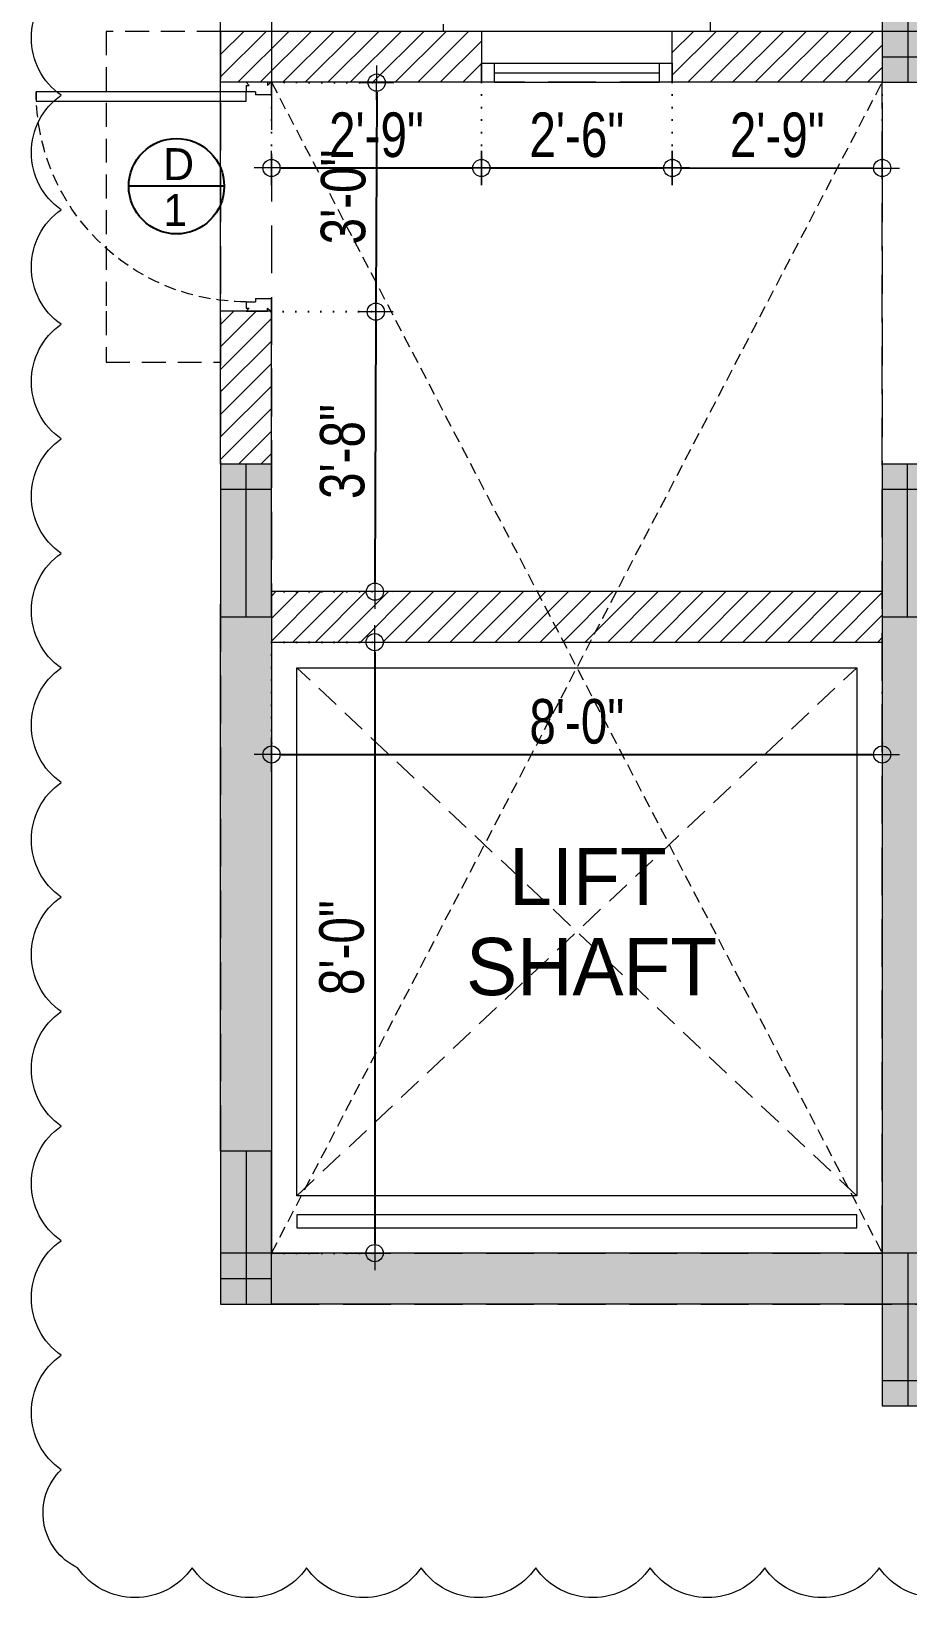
# Model space of a CAD drawing. Header units: inches. Extents: x 13 to 21264, y -72369 to -55.
# Drawn here: x 15607.3 to 15745, y -71927.8 to -71681.6 of the extents above; entities that cross this region are included whole.
import ezdxf

# ---------------------------------------------------------------- set-up
doc = ezdxf.new("R2010")
doc.units = ezdxf.units.IN
doc.header["$LTSCALE"] = 15
doc.header["$MEASUREMENT"] = 0
doc.header["$PDMODE"] = 34
for name, pattern in [('DOT2', [0.125, 0, -0.125]), ('HIDDEN', [0.375, 0.25, -0.125]), ('HIDDEN2', [0.1875, 0.125, -0.0625])]:
    doc.linetypes.add(name, pattern=pattern)
doc.layers.get('DEFPOINTS').update_dxf_attribs({"linetype": 'CONTINUOUS', "lineweight": 13})
doc.layers.add('1', color=8, linetype='CONTINUOUS')
doc.layers.add('2', color=36, linetype='CONTINUOUS')
for name, color, linetype, lineweight in [('AR-COL-TYP', 2, 'CONTINUOUS', 13), ('AR-WALL', 7, 'CONTINUOUS', 13), ('COLUMN HATCH', 19, 'CONTINUOUS', 13), ('DOOR', 17, 'CONTINUOUS', 13), ('INNER DIM', 30, 'CONTINUOUS', 13), ('RCC SLAB', 2, 'CONTINUOUS', 13), ('TEXT', 4, 'CONTINUOUS', 13), ('TYPICAL COL ELEVATION', 8, 'CONTINUOUS', 40), ('WIN', 152, 'CONTINUOUS', 13)]:
    doc.layers.add(name, color=color, linetype=linetype, lineweight=lineweight)
doc.layers.add('AR-WALL HATCH', color=7, linetype='CONTINUOUS', lineweight=9, true_color=0xfa0000)
doc.layers.add('REVISION - 2', color=7, linetype='CONTINUOUS', lineweight=13, true_color=0x1a6600)
doc.layers.add('BOXTEXT', color=232, linetype='CONTINUOUS', true_color=0xbd005e)
doc.styles.add('rob', font='')
doc.styles.add('RS', font='', dxfattribs={"width": 0.8})
doc.styles.get('rob').set_extended_font_data('Century Gothic')
doc.styles.get('RS').set_extended_font_data('Century Gothic')
doc.dimstyles.new('SECTION DIM', dxfattribs={"dimscale": 0.6, "dimtxt": 9, "dimasz": 2, "dimexe": 0, "dimexo": 0, "dimgap": 1, "dimtad": 1, "dimzin": 3, "dimdsep": 46, "dimlunit": 4, "dimtxsty": 'RS', "dimblk1": 'CUT', "dimblk2": 'CUT', "dimsah": 1, "dimcen": 0, "dimclrd": 251, "dimclre": 21, "dimclrt": 4, "dimadec": 0, "dimazin": 0, "dimtfac": 1, "dimtix": 1, "dimtofl": 0, "dimtmove": 2, "dimatfit": 3, "dimfxl": 0, "dimtolj": 1, "dimtzin": 3, "dimarcsym": 0})

# ---------------------------------------------------------------- blocks, each defined once
blk = doc.blocks.new('36-dp')
at = {"layer": 'DOOR', "color": 247}
for p, q in [((-36, 0.125), (-34, 0.125)), ((-36, 0), (-36, 0.125)), ((-36, 0), (-35.5, -0.5)), ((-34, -2.375), (-34, 0.125)), ((-2, 0.125), (-2, -2.375)), ((-2, 0.125), (0, 0.125)), ((0, 0), (-0.5, -0.5)), ((0, 0.125), (0, 0)), ((-36, -3.875), (-36, -0.5)), ((-36, -0.5), (-35.5, -0.5)), ((-34.5, -3.875), (-34.5, -2.375)), ((-34, -2.375), (-34.5, -2.375)), ((-1.5, -2.375), (-2, -2.375)), ((-1.5, -2.375), (-1.5, -3.875)), ((0, -0.5), (-0.5, -0.5)), ((0, -0.5), (0, -3.875)), ((-36, -3.875), (-35.5, -3.375)), ((-35.5, -3.875), (-35.5, -3.375)), ((-34.5, -3.875), (-35.5, -3.875)), ((-0.5, -3.875), (-1.5, -3.875)), ((0, -3.875), (-0.5, -3.375)), ((-0.5, -3.875), (-0.5, -3.375))]:
    blk.add_line(p, q, dxfattribs=at)
blk.add_lwpolyline([(-1.5, -3.875), (-1.5, -36.875), (-3, -36.875), (-3, -3.875)], close=True, dxfattribs=at)
at = {"layer": 'DOOR', "color": 247, "linetype": 'HIDDEN2'}
blk.add_arc((-1.5, -3.875), 33, 180, 270, dxfattribs=at)
blk = doc.blocks.new('ty col')
at = {"layer": 'AR-COL-TYP'}
h = blk.add_hatch(color=250, dxfattribs=at)
h.dxf.hatch_style = 1
h.paths.add_polyline_path([(-4.02, -20), (3.98, -20), (3.98, 4), (-4.02, 4)])
at = {"layer": 'AR-COL-TYP', "color": 5}
for p, q in [((-0.02, 4, 0), (-0.02, -20, 0)), ((-4.02, -16, 0), (3.98, -16, 0))]:
    blk.add_line(p, q, dxfattribs=at)
at = {"layer": 'AR-COL-TYP', "elevation": 0}
blk.add_lwpolyline([(-4.02, -20), (3.98, -20), (3.98, 4), (-4.02, 4)], close=True, dxfattribs=at)
blk = doc.blocks.new('CUT')
at = {"layer": 'INNER DIM', "color": 9}
blk.add_line((0, 1.8), (0, -1.8), dxfattribs=at)
at = {"layer": 'INNER DIM', "color": 8}
blk.add_line((-1.8, 0), (1.8, 0), dxfattribs=at)
at = {"layer": 'INNER DIM', "color": 9}
blk.add_circle((0, 0), 0.9, dxfattribs=at)
blk = doc.blocks.new('*D276')
at = {"layer": 'DEFPOINTS', "color": 0, "transparency": 16777216}
for p in [(15645.03, -71777.63, 0.01), (15645.03, -71873.63, 0.01), (15661.26, -71873.63)]:
    blk.add_point(p, dxfattribs=at)
at = {"layer": 'INNER DIM', "color": 8, "linetype": 'DOT2', "lineweight": -2, "transparency": 16777216}
for p, q in [((15645.03, -71777.63), (15661.26, -71777.63)), ((15645.03, -71873.63), (15661.26, -71873.63))]:
    blk.add_line(p, q, dxfattribs=at)
at = {"layer": 'INNER DIM', "color": 251, "lineweight": -2, "transparency": 16777216}
blk.add_line((15661.26, -71779.13), (15661.26, -71872.13), dxfattribs=at)
at = {"layer": 'INNER DIM', "color": 251, "lineweight": -2, "transparency": 16777216, "xscale": 1.5, "yscale": 1.5, "zscale": 1.5}
for p, rotation in [((15661.26, -71777.63), 90), ((15661.26, -71873.63), 270)]:
    blk.add_blockref('CUT', p, dxfattribs=dict(at, rotation=rotation))
at = {"layer": 'INNER DIM', "color": 7, "lineweight": 0, "transparency": 16777216, "insert": (15656.09, -71825.63), "char_height": 7, "attachment_point": 5, "rotation": 90, "style": 'RS'}
blk.add_mtext('\\A1;8\'-0"', dxfattribs=at)
blk = doc.blocks.new('*D277')
at = {"layer": 'DEFPOINTS', "color": 0, "transparency": 16777216}
for p in [(15645.03, -71777.63, 0.01), (15741.03, -71777.63, 0.01), (15741.03, -71795.28)]:
    blk.add_point(p, dxfattribs=at)
at = {"layer": 'INNER DIM', "color": 8, "linetype": 'DOT2', "lineweight": -2, "transparency": 16777216}
for p, q in [((15645.03, -71777.63), (15645.03, -71795.28)), ((15741.03, -71777.63), (15741.03, -71795.28))]:
    blk.add_line(p, q, dxfattribs=at)
at = {"layer": 'INNER DIM', "color": 251, "lineweight": -2, "transparency": 16777216}
blk.add_line((15646.53, -71795.28), (15739.53, -71795.28), dxfattribs=at)
at = {"layer": 'INNER DIM', "color": 251, "lineweight": -2, "transparency": 16777216, "xscale": 1.5, "yscale": 1.5, "zscale": 1.5, "rotation": 180}
blk.add_blockref('CUT', (15645.03, -71795.28), dxfattribs=at)
at = {"layer": 'INNER DIM', "color": 251, "lineweight": -2, "transparency": 16777216, "xscale": 1.5, "yscale": 1.5, "zscale": 1.5}
blk.add_blockref('CUT', (15741.03, -71795.28), dxfattribs=at)
at = {"layer": 'INNER DIM', "color": 7, "lineweight": 0, "transparency": 16777216, "insert": (15693.03, -71790.11), "char_height": 7, "attachment_point": 5, "style": 'RS'}
blk.add_mtext('\\A1;8\'-0"', dxfattribs=at)
blk = doc.blocks.new('*U142')
at = {"layer": 'WIN', "ltscale": 2}
for p, q in [((0, 0), (30, 0)), ((2, -5), (0, -5)), ((0, -5), (0, -8)), ((28, -5), (2, -5)), ((2, -8), (2, -5)), ((28, -6.5), (2, -6.5)), ((30, -5), (28, -5)), ((28, -5), (28, -8)), ((30, -8), (30, -5)), ((0, -8), (2, -8)), ((28, -8), (2, -8)), ((28, -8), (30, -8))]:
    blk.add_line(p, q, dxfattribs=at)
blk = doc.blocks.new('D1...')
at = {"layer": 'BOXTEXT'}
blk.add_line((7.5, 0), (-7.5, 0), dxfattribs=at)
blk.add_circle((0, 0), 7.5, dxfattribs=at)
at = {"layer": 'BOXTEXT', "style": 'rob'}
for s, p in [('D', (-2.06, 0.98)), ('1', (-2.06, -6.24))]:
    blk.add_text(s, height=5, dxfattribs=at).set_placement(p)
blk = doc.blocks.new('*D168')
at = {"layer": 'DEFPOINTS', "color": 0, "transparency": 16777216}
for p in [(15645.04, -71689.63, -0.02), (15644.91, -71725.63, -0.03), (15661.44, -71725.69)]:
    blk.add_point(p, dxfattribs=at)
at = {"layer": 'INNER DIM', "color": 8, "linetype": 'DOT2', "lineweight": -2, "transparency": 16777216}
for p, q in [((15645.04, -71689.63), (15661.57, -71689.69)), ((15644.91, -71725.63), (15661.44, -71725.69))]:
    blk.add_line(p, q, dxfattribs=at)
at = {"layer": 'INNER DIM', "color": 251, "lineweight": -2, "transparency": 16777216}
blk.add_line((15661.57, -71691.19), (15661.45, -71724.19), dxfattribs=at)
at = {"layer": 'INNER DIM', "color": 251, "lineweight": -2, "transparency": 16777216, "xscale": 1.5, "yscale": 1.5, "zscale": 1.5}
for p, rotation in [((15661.57, -71689.69), 89.79886883105914), ((15661.44, -71725.69), 269.7988688310592)]:
    blk.add_blockref('CUT', p, dxfattribs=dict(at, rotation=rotation))
at = {"layer": 'INNER DIM', "color": 7, "lineweight": 0, "transparency": 16777216, "insert": (15656.34, -71707.67), "char_height": 7, "attachment_point": 5, "rotation": 89.7989, "style": 'RS'}
blk.add_mtext('\\A1;3\'-0"', dxfattribs=at)
blk = doc.blocks.new('*D169')
at = {"layer": 'DEFPOINTS', "color": 0, "transparency": 16777216}
for p in [(15644.91, -71725.63, -0.03), (15645.03, -71769.63, -0.01), (15661.29, -71769.69)]:
    blk.add_point(p, dxfattribs=at)
at = {"layer": 'INNER DIM', "color": 8, "linetype": 'DOT2', "lineweight": -2, "transparency": 16777216}
for p, q in [((15644.91, -71725.63), (15661.44, -71725.69)), ((15645.03, -71769.63), (15661.29, -71769.69))]:
    blk.add_line(p, q, dxfattribs=at)
at = {"layer": 'INNER DIM', "color": 251, "lineweight": -2, "transparency": 16777216}
blk.add_line((15661.44, -71727.19), (15661.3, -71768.19), dxfattribs=at)
at = {"layer": 'INNER DIM', "color": 251, "lineweight": -2, "transparency": 16777216, "xscale": 1.5, "yscale": 1.5, "zscale": 1.5}
for p, rotation in [((15661.44, -71725.69), 89.79886883113451), ((15661.29, -71769.69), 269.7988688311345)]:
    blk.add_blockref('CUT', p, dxfattribs=dict(at, rotation=rotation))
at = {"layer": 'INNER DIM', "color": 7, "lineweight": 0, "transparency": 16777216, "insert": (15656.2, -71747.67), "char_height": 7, "attachment_point": 5, "rotation": 89.7989, "style": 'RS'}
blk.add_mtext('\\A1;3\'-8"', dxfattribs=at)
blk = doc.blocks.new('*D170')
at = {"layer": 'DEFPOINTS', "color": 0, "transparency": 16777216}
for p in [(15645.04, -71689.63, -0.02), (15678.03, -71689.64, -0.02), (15678.03, -71703.1)]:
    blk.add_point(p, dxfattribs=at)
at = {"layer": 'INNER DIM', "color": 8, "linetype": 'DOT2', "lineweight": -2, "transparency": 16777216}
for p, q in [((15645.04, -71689.63), (15645.03, -71703.1)), ((15678.03, -71689.64), (15678.03, -71703.1))]:
    blk.add_line(p, q, dxfattribs=at)
at = {"layer": 'INNER DIM', "color": 251, "lineweight": -2, "transparency": 16777216}
blk.add_line((15646.53, -71703.1), (15676.53, -71703.1), dxfattribs=at)
at = {"layer": 'INNER DIM', "color": 251, "lineweight": -2, "transparency": 16777216, "xscale": 1.5, "yscale": 1.5, "zscale": 1.5}
for p, rotation in [((15645.03, -71703.1), 179.9851740211245), ((15678.03, -71703.1), 359.9851740211245)]:
    blk.add_blockref('CUT', p, dxfattribs=dict(at, rotation=rotation))
at = {"layer": 'INNER DIM', "color": 7, "lineweight": 0, "transparency": 16777216, "insert": (15661.53, -71697.93), "char_height": 7, "attachment_point": 5, "rotation": 359.9852, "style": 'RS'}
blk.add_mtext('\\A1;2\'-9"', dxfattribs=at)
blk = doc.blocks.new('*D171')
at = {"layer": 'DEFPOINTS', "color": 0, "transparency": 16777216}
for p in [(15678.03, -71689.64, -0.02), (15708.03, -71689.64, -0.02), (15708.03, -71703.11)]:
    blk.add_point(p, dxfattribs=at)
at = {"layer": 'INNER DIM', "color": 8, "linetype": 'DOT2', "lineweight": -2, "transparency": 16777216}
for p, q in [((15678.03, -71689.64), (15678.03, -71703.1)), ((15708.03, -71689.64), (15708.03, -71703.11))]:
    blk.add_line(p, q, dxfattribs=at)
at = {"layer": 'INNER DIM', "color": 251, "lineweight": -2, "transparency": 16777216}
blk.add_line((15679.53, -71703.1), (15706.53, -71703.11), dxfattribs=at)
at = {"layer": 'INNER DIM', "color": 251, "lineweight": -2, "transparency": 16777216, "xscale": 1.5, "yscale": 1.5, "zscale": 1.5}
for p, rotation in [((15678.03, -71703.1), 179.985174021198), ((15708.03, -71703.11), 359.985174021198)]:
    blk.add_blockref('CUT', p, dxfattribs=dict(at, rotation=rotation))
at = {"layer": 'INNER DIM', "color": 7, "lineweight": 0, "transparency": 16777216, "insert": (15693.03, -71697.94), "char_height": 7, "attachment_point": 5, "rotation": 359.9852, "style": 'RS'}
blk.add_mtext('\\A1;2\'-6"', dxfattribs=at)
blk = doc.blocks.new('*D172')
at = {"layer": 'DEFPOINTS', "color": 0, "transparency": 16777216}
for p in [(15708.03, -71689.64, -0.02), (15741.03, -71689.64, -0.01), (15741.03, -71703.12)]:
    blk.add_point(p, dxfattribs=at)
at = {"layer": 'INNER DIM', "color": 8, "linetype": 'DOT2', "lineweight": -2, "transparency": 16777216}
for p, q in [((15708.03, -71689.64), (15708.03, -71703.11)), ((15741.03, -71689.64), (15741.03, -71703.12))]:
    blk.add_line(p, q, dxfattribs=at)
at = {"layer": 'INNER DIM', "color": 251, "lineweight": -2, "transparency": 16777216}
blk.add_line((15709.53, -71703.11), (15739.53, -71703.12), dxfattribs=at)
at = {"layer": 'INNER DIM', "color": 251, "lineweight": -2, "transparency": 16777216, "xscale": 1.5, "yscale": 1.5, "zscale": 1.5}
for p, rotation in [((15708.03, -71703.11), 179.985174021198), ((15741.03, -71703.12), 359.985174021198)]:
    blk.add_blockref('CUT', p, dxfattribs=dict(at, rotation=rotation))
at = {"layer": 'INNER DIM', "color": 7, "lineweight": 0, "transparency": 16777216, "insert": (15724.53, -71697.95), "char_height": 7, "attachment_point": 5, "rotation": 359.9852, "style": 'RS'}
blk.add_mtext('\\A1;2\'-9"', dxfattribs=at)

msp = doc.modelspace()

# ---------------------------------------------------------------- hatches: boundary and pattern name
at = {"layer": 'AR-WALL HATCH', "lineweight": 0, "ltscale": 3}
h = msp.add_hatch(dxfattribs=at)
h.set_pattern_fill('ANSI31', color=256, scale=20)
h.set_pattern_definition([(45, (-6509.5798, -67082.038), (-1.76776695, 1.76776695), [])])
h.paths.add_polyline_path([(15708.034, -71681.639), (15741.034, -71681.639), (15741.034, -71689.639), (15708.034, -71689.639)])
h.paths.add_polyline_path([(15637.037, -71681.636), (15678.034, -71681.638), (15678.034, -71689.641), (15637.037, -71689.639)])
h.paths.add_polyline_path([(15645.034, -71725.629), (15637.034, -71725.629), (15637.034, -71749.636), (15645.034, -71749.636)])
h = msp.add_hatch(dxfattribs=at)
h.set_pattern_fill('ANSI31', color=256, scale=20)
h.set_pattern_definition([(45, (22434.8874, -1712.1527), (-1.76776695, 1.76776695), [])])
h.paths.add_polyline_path([(15741.034, -71769.634), (15645.034, -71769.634), (15645.034, -71777.634), (15741.034, -71777.634)])
at = {"layer": 'COLUMN HATCH', "lineweight": 0, "ltscale": 0.5}
h = msp.add_hatch(dxfattribs=at)
h.set_pattern_fill('AR-CONC', color=8, scale=0.3)
h.set_pattern_definition([(50, (23504.5143, -23624.0582), (2.15178055, -0.188256405), [0.225, -2.475]), (355, (23504.5143, -23624.0582), (-0.416254, 2.2565764), [0.18, -1.98]), (100.4514445, (23504.6936, -23624.074), (1.73552654, 2.06831997), [0.19122058, -2.10342634]), (46.1842, (23504.5143, -23623.4582), (3.20172399, -0.49655784), [0.3375, -3.7125]), (96.6356355, (23504.781, -23623.4996), (2.80398584, 2.9223558), [0.28683103, -3.15514128]), (351.184164, (23504.5143, -23623.4582), (2.80398584, 2.9223558), [0.27, -2.97]), (21, (23504.8143, -23623.6082), (1.790721156, -1.20785667), [0.225, -2.475]), (326, (23504.8143, -23623.6082), (0.729946, 2.17545014), [0.18, -1.98]), (71.4514447, (23504.9635, -23623.7089), (2.52066713, 0.96759346), [0.19122057, -2.10342634]), (37.5, (23504.5143, -23624.0582), (0.036479566, 0.998681561), [0, -1.956, 0, -2.01, 0, -1.9875]), (7.5, (23504.5143, -23624.0582), (0.789208612, 1.183235136), [0, -1.146, 0, -1.911, 0, -0.7575]), (327.5, (23503.8453, -23624.0582), (1.601467309, -0.067664615), [0, -0.75, 0, -2.34, 0, -3.105]), (317.5, (23503.5453, -23624.0582), (1.74955851, 0.300314947), [0, -0.975, 0, -1.554, 0, -2.205])])
h.paths.add_polyline_path([(15741.034, -71769.635), (15749.035, -71769.635), (15749.033, -71881.634), (15637.032, -71881.634), (15637.034, -71773.634), (15645.034, -71773.634), (15645.034, -71873.634), (15741.034, -71873.635)])
at = {"layer": 'COLUMN HATCH', "lineweight": 0, "ltscale": 3}
h = msp.add_hatch(dxfattribs=at)
h.set_pattern_fill('AR-CONC', color=8, scale=0.3)
h.set_pattern_definition([(50, (26058.6435, -8217.794), (2.15178055, -0.188256405), [0.225, -2.475]), (355, (26058.6435, -8217.794), (-0.416254, 2.2565764), [0.18, -1.98]), (100.4514445, (26058.8229, -8217.8097), (1.73552654, 2.06831997), [0.191220576, -2.103426336]), (46.1842, (26058.6435, -8217.194), (3.20172399, -0.49655784), [0.3375, -3.7125]), (96.6356355, (26058.9104, -8217.2354), (2.80398584, 2.9223558), [0.28683103, -3.15514128]), (351.184164, (26058.6435, -8217.194), (2.80398584, 2.9223558), [0.27, -2.97]), (21, (26058.9435, -8217.344), (1.790721156, -1.20785667), [0.225, -2.475]), (326, (26058.9435, -8217.344), (0.729945996, 2.175450135), [0.18, -1.98]), (71.4514447, (26059.0928, -8217.4447), (2.52066713, 0.96759346), [0.19122057, -2.103426336]), (37.5, (26058.64354, -8217.794), (0.036479566, 0.9986815615), [0, -1.956, 0, -2.01, 0, -1.9875]), (7.5, (26058.6435, -8217.794), (0.789208612, 1.183235136), [0, -1.146, 0, -1.911, 0, -0.7575]), (327.5, (26057.97454, -8217.794), (1.601467309, -0.067664615), [0, -0.75, 0, -2.34, 0, -3.105]), (317.5, (26057.6745, -8217.794), (1.749558508, 0.300314947), [0, -0.975, 0, -1.554, 0, -2.205])])
h.paths.add_polyline_path([(15741.034, -71873.636), (15645.034, -71873.636), (15645.034, -71881.636), (15741.034, -71881.636)])
h.paths.add_polyline_path([(15637.034, -71857.636), (15645.034, -71857.636), (15645.034, -71773.635), (15637.034, -71773.635)])

# ---------------------------------------------------------------- linework, layer by layer
at = {"layer": '1', "linetype": 'HIDDEN', "lineweight": 0}
for points, elevation in [([(15714.034, -71681.639), (15714.034, -71681.639), (15714.034, -71663.639), (15678.034, -71663.639), (15672.034, -71663.639), (15672.034, -71681.639)], -0.022), ([(15637.039, -71681.636), (15619.039, -71681.636), (15619.039, -71725.635), (15619.039, -71733.635), (15637.038, -71733.635)], -0.022), ([(15649.034, -71864.633), (15737.033, -71781.633)], -0.008), ([(15737.033, -71864.633), (15649.034, -71781.633)], -0.008)]:
    msp.add_lwpolyline(points, dxfattribs=dict(at, elevation=elevation))
at = {"layer": '1', "lineweight": 0, "ltscale": 3, "elevation": -0.008}
for points in [[(15649.034, -71781.633), (15737.033, -71781.633), (15737.033, -71864.633), (15649.034, -71864.633)], [(15737.033, -71867.633), (15649.034, -71867.633), (15649.034, -71869.633), (15737.033, -71869.633)]]:
    msp.add_lwpolyline(points, close=True, dxfattribs=at)
at = {"layer": '2', "linetype": 'HIDDEN', "lineweight": 0, "ltscale": 2, "elevation": -0.022}
for points in [[(15645.034, -71881.636), (15749.033, -71881.636), (15749.031, -71681.636), (15637.037, -71681.636), (15637.037, -71873.426)], [(15645.034, -71873.636), (15741.033, -71873.636), (15741.031, -71689.636), (15645.036, -71689.636), (15645.036, -71873.636)]]:
    msp.add_lwpolyline(points, dxfattribs=at)
at = {"layer": '2', "linetype": 'HIDDEN', "lineweight": 0, "ltscale": 2, "elevation": -0.025}
msp.add_lwpolyline([(15741.034, -71897.638), (15860.034, -71897.638), (15860.034, -71681.642), (15741.031, -71681.637)], close=True, dxfattribs=at)
at = {"layer": '2', "lineweight": 0, "ltscale": 3, "elevation": -0.022}
msp.add_lwpolyline([(15637.039, -71725.629), (15637.039, -71689.631)], dxfattribs=at)
at = {"layer": '2', "linetype": 'HIDDEN', "lineweight": 0, "ltscale": 0.5, "elevation": -0.022}
for points in [[(15645.036, -71689.636), (15741.033, -71873.636)], [(15645.036, -71873.636), (15741.031, -71689.636)]]:
    msp.add_lwpolyline(points, dxfattribs=at)
at = {"layer": 'AR-WALL', "lineweight": 0}
for p, q in [((15678.034, -71681.639, -0.022), (15678.034, -71689.639, -0.022)), ((15708.034, -71689.639, -0.022), (15708.034, -71681.639, -0.022)), ((15741.034, -71749.637, -0.014), (15741.034, -71769.635, -0.009)), ((15645.034, -71769.633, -0.009), (15741.034, -71769.633, -0.009)), ((15645.034, -71777.632, -0.009), (15741.034, -71777.632, -0.009)), ((15645.034, -71777.633, -0.009), (15741.034, -71777.633, -0.009)), ((15741.034, -71882.642, -0.009), (15741.034, -71897.635, -0.009))]:
    msp.add_line(p, q, dxfattribs=at)
for points, elevation in [([(15678.034, -71681.639), (15637.034, -71681.639)], -0.022), ([(15637.034, -71749.636), (15637.034, -71681.639)], -0.009), ([(15741.034, -71681.639), (15708.034, -71681.639)], -0.022), ([(15678.034, -71689.639), (15637.034, -71689.639)], -0.022), ([(15645.034, -71689.639), (15645.034, -71689.636)], -0.009), ([(15645.037, -71689.635), (15645.037, -71689.631)], -0.022), ([(15741.034, -71689.639), (15708.034, -71689.639)], -0.022), ([(15645.037, -71725.629), (15637.039, -71725.629)], -0.032), ([(15645.034, -71749.636), (15645.034, -71725.629)], -0.009)]:
    msp.add_lwpolyline(points, dxfattribs=dict(at, elevation=elevation))
at = {"layer": 'RCC SLAB', "lineweight": 0}
for p, q in [((15741.034, -71769.635, -0.009), (15741.034, -71882.642, -0.009)), ((15637.034, -71857.635, -0.009), (15637.034, -71771.643, -0.009)), ((15637.034, -71857.636, -0.017), (15637.034, -71771.644, -0.017)), ((15645.034, -71771.643, -0.009), (15645.034, -71873.635, -0.017)), ((15645.034, -71771.644, -0.017), (15645.034, -71873.636, -0.025)), ((15741.034, -71873.635, -0.009), (15637.032, -71873.635, -0.017)), ((15741.034, -71873.636, -0.017), (15637.033, -71873.636, -0.025)), ((15749.032, -71881.635, -0.009), (15645.034, -71881.635, -0.009)), ((15741.034, -71881.636, -0.017), (15645.034, -71881.636, -0.017))]:
    msp.add_line(p, q, dxfattribs=at)
at = {"layer": 'REVISION - 2', "color": 222, "lineweight": 0, "ltscale": 3, "true_color": 0xb8008a, "elevation": -0.017}
msp.add_lwpolyline([(15758.56, -71923.088, -0.5205671), (15740.56, -71923.088, -0.5205671), (15722.56, -71923.088, -0.5205671), (15704.56, -71923.088, -0.5205671), (15686.56, -71923.088, -0.5205671), (15668.56, -71923.088, -0.5205671), (15650.56, -71923.088, -0.5205671), (15632.56, -71923.088, -0.5205671), (15614.56, -71923.088, -0.5205671), (15611.97, -71907.677, -0.5205671), (15611.97, -71889.677, -0.5205671), (15611.97, -71871.677, -0.5205671), (15611.97, -71853.677, -0.5205671), (15611.97, -71835.677, -0.5205671), (15611.97, -71817.677, -0.5205671), (15611.97, -71799.677, -0.5205671), (15611.97, -71781.677, -0.5205671), (15611.97, -71763.677, -0.5205671), (15611.97, -71745.677, -0.5205671), (15611.97, -71727.677, -0.5205671), (15611.97, -71709.677, -0.5205671), (15611.97, -71691.677, -0.5205671), (15611.97, -71673.677, -0.5205671)], format="xyb", dxfattribs=at)
at = {"layer": 'TYPICAL COL ELEVATION', "lineweight": 0, "ltscale": 3, "elevation": -0.009}
msp.add_lwpolyline([(15637.034, -71665.634), (15645.034, -71665.634), (15645.034, -71689.634), (15637.034, -71689.634)], close=True, dxfattribs=at)

# ---------------------------------------------------------------- block references
at = {"layer": 'AR-COL-TYP', "lineweight": 0}
for p in [(15745.057, -71669.629, -0.009), (15641.057, -71861.631, -0.001), (15745.057, -71877.631, -0.009)]:
    msp.add_blockref('ty col', p, dxfattribs=at)
at = {"layer": 'AR-COL-TYP', "lineweight": 0, "rotation": 180.0000000333466}
for p in [(15641.011, -71769.639, -0.001), (15745.011, -71769.638, -0.001)]:
    msp.add_blockref('ty col', p, dxfattribs=at)
at = {"layer": 'BOXTEXT', "lineweight": 0}
msp.add_blockref('D1...', (15630.093, -71705.974, -0.036), dxfattribs=at)
at = {"layer": 'DOOR', "lineweight": 0, "xscale": -0.999952203062144, "yscale": 0.9999522030621466, "zscale": 0.9999522030621466, "rotation": 269.9999353240523}
msp.add_blockref('36-dp', (15644.91, -71689.631, -0.032), dxfattribs=at)
at = {"layer": 'WIN', "lineweight": 0, "xscale": -1, "rotation": 1.940747402784382e-06}
msp.add_blockref('*U142', (15708.034, -71681.639, -0.022), dxfattribs=at)

# ---------------------------------------------------------------- texts
at = {"layer": 'TEXT', "lineweight": 0, "style": 'rob'}
for s, p in [('LIFT', (15682.399, -71818.948, -0.017)), ('SHAFT', (15675.618, -71833.099, -0.017))]:
    msp.add_text(s, height=9, rotation=359.9999, dxfattribs=at).set_placement(p)

# ---------------------------------------------------------------- dimensions: what is measured, and where the dimension line sits
at = {"layer": 'INNER DIM', "lineweight": 0}
for p2, distance, picture, middle in [((15644.91, -71725.629, -0.032), 16.534, '*D168', (15656.341, -71707.67)), ((15678.034, -71689.639, -0.022), -13.465, '*D170', (15661.533, -71697.933))]:
    dim = msp.add_aligned_dim(p1=(15645.037, -71689.631, -0.022), p2=p2, distance=distance, dimstyle='SECTION DIM', override={"dimscale": 1, "dimtxt": 7, "dimasz": 1.5, "dimclre": 8, "dimclrt": 7, "dimfxl": 2, "dimtfill": 0, "dimtfillclr": 7}, dxfattribs=at)
    dim.commit()
    dim.dimension.update_dxf_attribs({"geometry": picture, "text_midpoint": middle})
for base, p1, p2, angle, picture, middle in [((15708.03, -71703.112), (15678.034, -71689.639, -0.022), (15708.034, -71689.639, -0.022), 179.98517, '*D171', (15693.032, -71697.942)), ((15741.031, -71703.121), (15708.034, -71689.639, -0.022), (15741.034, -71689.639, -0.009), 179.98517, '*D172', (15724.532, -71697.95)), ((15661.29, -71769.69), (15644.91, -71725.629, -0.032), (15645.034, -71769.633, -0.009), 89.79887, '*D169', (15656.2, -71747.671)), ((15661.257, -71873.633, 0.004), (15645.033, -71777.632, 0.018), (15645.033, -71873.633, 0.018), 90, '*D276', (15656.09, -71825.632, 0.004))]:
    dim = msp.add_linear_dim(base=base, p1=p1, p2=p2, angle=angle, dimstyle='SECTION DIM', override={"dimscale": 1, "dimtxt": 7, "dimasz": 1.5, "dimclre": 8, "dimclrt": 7, "dimfxl": 2}, dxfattribs=at)
    dim.commit()
    dim.dimension.update_dxf_attribs({"geometry": picture, "text_midpoint": middle})
dim = msp.add_linear_dim(base=(15741.033, -71795.281, 0.004), p1=(15645.033, -71777.632, 0.018), p2=(15741.033, -71777.632, 0.014), dimstyle='SECTION DIM', override={"dimscale": 1, "dimtxt": 7, "dimasz": 1.5, "dimclre": 8, "dimclrt": 7, "dimfxl": 2}, dxfattribs=at)
dim.commit()
dim.dimension.update_dxf_attribs({"geometry": '*D277', "text_midpoint": (15693.033, -71790.114, 0.004)})

doc.saveas('drawing.dxf')
